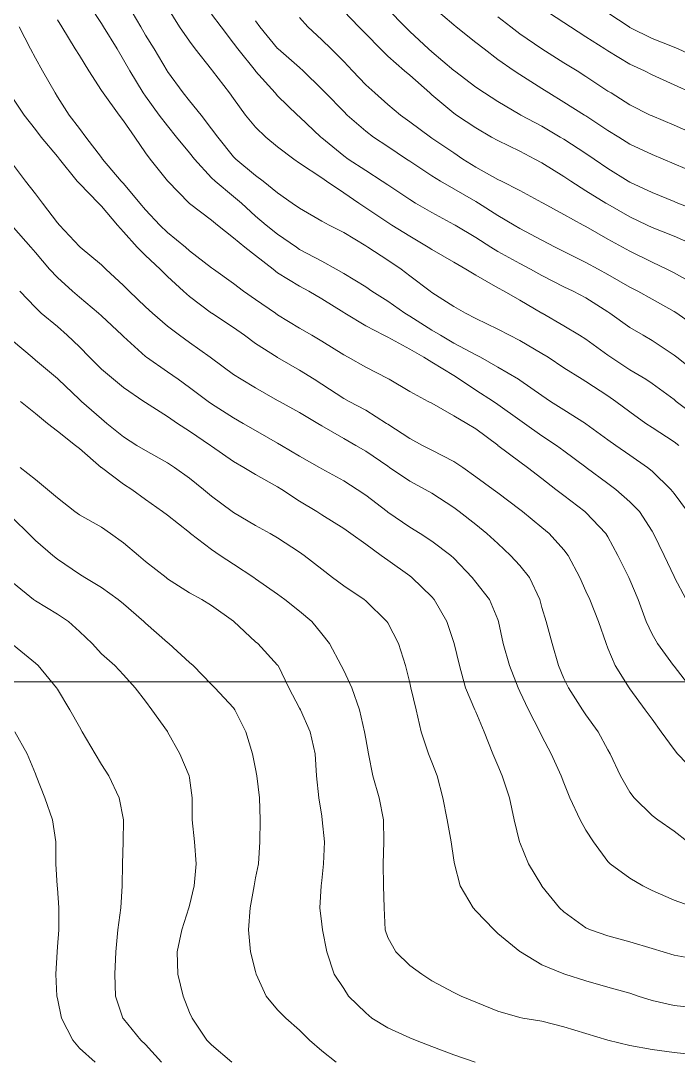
# Model space of a CAD drawing. Header units: centimetres. Extents: x 0 to 642158, y -847 to 649707.
# Drawn here: x 617111.42 to 617126.34, y 620278.77 to 620302.39 of the extents above; entities that cross this region are included whole.
import ezdxf

# ---------------------------------------------------------------- set-up
doc = ezdxf.new("R2010")
doc.units = ezdxf.units.CM
doc.header["$MEASUREMENT"] = 0
doc.layers.add('MEV_grille', color=254, linetype='Continuous', lineweight=9)
doc.layers.add('WAL_topographie 0.5', color=253, linetype='Continuous', lineweight=20)

# ---------------------------------------------------------------- blocks, each defined once
blk = doc.blocks.new('*U114')
at = {"layer": 'MEV_grille', "transparency": 33554687}
blk.add_lwpolyline([(-1338.461, 0), (1338.461, 0)], dxfattribs=at)
blk = doc.blocks.new('*U115')
at = {"layer": 'MEV_grille', "color": 0, "linetype": 'ByBlock', "lineweight": -2, "transparency": 16777216}
blk.add_blockref('*U114', (0, -2100), dxfattribs=at)

msp = doc.modelspace()

# ---------------------------------------------------------------- linework, layer by layer
at = {"layer": 'WAL_topographie 0.5'}
for points in [[(617126.553, 620291.25), (617126.25, 620291.659), (617126.177, 620291.75), (617125.75, 620292.167), (617125.648, 620292.25), (617125.25, 620292.529), (617124.93, 620292.75), (617124.75, 620292.877), (617124.25, 620293.242), (617124.237, 620293.25), (617123.75, 620293.554), (617123.443, 620293.75), (617123.25, 620293.879), (617122.75, 620294.23), (617122.718, 620294.25), (617122.25, 620294.529), (617121.853, 620294.75), (617121.75, 620294.803), (617121.25, 620295.072), (617120.945, 620295.25), (617120.75, 620295.369), (617120.25, 620295.685), (617120.141, 620295.75), (617119.75, 620296.024), (617119.391, 620296.25), (617119.25, 620296.347), (617118.75, 620296.652), (617118.576, 620296.75), (617118.25, 620296.929), (617117.75, 620297.2), (617117.676, 620297.25), (617117.25, 620297.545), (617116.99, 620297.75), (617116.75, 620297.95), (617116.43, 620298.25), (617116.25, 620298.403), (617115.831, 620298.75), (617115.75, 620298.827), (617115.361, 620299.25), (617115.25, 620299.39), (617114.953, 620299.75), (617114.75, 620300.004), (617114.564, 620300.25), (617114.25, 620300.681), (617114.2, 620300.75), (617113.892, 620301.25), (617113.75, 620301.506), (617113.605, 620301.75), (617113.3, 620302.25), (617113.25, 620302.33), (617112.974, 620302.75)], [(617126.355, 620292.75), (617126.25, 620292.83), (617125.75, 620293.155), (617125.608, 620293.25), (617125.25, 620293.509), (617124.928, 620293.75), (617124.75, 620293.874), (617124.25, 620294.197), (617124.162, 620294.25), (617123.75, 620294.512), (617123.392, 620294.75), (617123.25, 620294.837), (617122.75, 620295.129), (617122.513, 620295.25), (617122.25, 620295.389), (617121.75, 620295.634), (617121.519, 620295.75), (617121.25, 620295.906), (617120.75, 620296.222), (617120.712, 620296.25), (617120.25, 620296.601), (617120.052, 620296.75), (617119.75, 620296.954), (617119.3, 620297.25), (617119.25, 620297.282), (617118.75, 620297.583), (617118.418, 620297.75), (617118.25, 620297.842), (617117.75, 620298.133), (617117.582, 620298.25), (617117.25, 620298.484), (617116.918, 620298.75), (617116.75, 620298.88), (617116.301, 620299.25), (617116.25, 620299.302), (617115.889, 620299.75), (617115.75, 620299.939), (617115.512, 620300.25), (617115.25, 620300.572), (617115.109, 620300.75), (617114.75, 620301.24), (617114.744, 620301.25), (617114.446, 620301.75), (617114.25, 620302.064), (617114.141, 620302.25), (617113.852, 620302.75)], [(617126.75, 620293.407), (617126.3, 620293.75), (617126.25, 620293.79), (617125.75, 620294.154), (617125.608, 620294.25), (617125.25, 620294.468), (617124.818, 620294.75), (617124.75, 620294.797), (617124.25, 620295.158), (617124.105, 620295.25), (617123.75, 620295.464), (617123.258, 620295.75), (617123.25, 620295.754), (617122.75, 620296.05), (617122.392, 620296.25), (617122.25, 620296.325), (617121.75, 620296.613), (617121.522, 620296.75), (617121.25, 620296.906), (617120.75, 620297.199), (617120.671, 620297.25), (617120.25, 620297.499), (617119.845, 620297.75), (617119.75, 620297.809), (617119.25, 620298.141), (617119.09, 620298.25), (617118.75, 620298.484), (617118.357, 620298.75), (617118.25, 620298.825), (617117.75, 620299.16), (617117.621, 620299.25), (617117.25, 620299.528), (617116.983, 620299.75), (617116.75, 620299.971), (617116.518, 620300.25), (617116.25, 620300.622), (617116.156, 620300.75), (617115.774, 620301.25), (617115.75, 620301.28), (617115.381, 620301.75), (617115.25, 620301.924), (617115.024, 620302.25), (617114.75, 620302.687)], [(617126.75, 620294.404), (617126.314, 620294.75), (617126.25, 620294.8), (617125.75, 620295.129), (617125.546, 620295.25), (617125.25, 620295.426), (617124.795, 620295.75), (617124.75, 620295.779), (617124.25, 620296.098), (617123.959, 620296.25), (617123.75, 620296.349), (617123.25, 620296.609), (617122.994, 620296.75), (617122.75, 620296.879), (617122.25, 620297.154), (617122.093, 620297.25), (617121.75, 620297.469), (617121.28, 620297.75), (617121.25, 620297.767), (617120.75, 620298.034), (617120.379, 620298.25), (617120.25, 620298.33), (617119.75, 620298.664), (617119.62, 620298.75), (617119.25, 620298.987), (617118.851, 620299.25), (617118.75, 620299.322), (617118.25, 620299.732), (617118.228, 620299.75), (617117.75, 620300.207), (617117.7, 620300.25), (617117.25, 620300.685), (617117.191, 620300.75), (617116.75, 620301.242), (617116.744, 620301.25), (617116.344, 620301.75), (617116.25, 620301.883), (617115.971, 620302.25), (617115.75, 620302.541)], [(617126.75, 620297.277), (617126.25, 620297.497), (617125.75, 620297.695), (617125.636, 620297.75), (617125.25, 620297.938), (617124.75, 620298.224), (617124.705, 620298.25), (617124.25, 620298.528), (617123.903, 620298.75), (617123.75, 620298.852), (617123.25, 620299.164), (617123.09, 620299.25), (617122.75, 620299.426), (617122.25, 620299.67), (617122.108, 620299.75), (617121.75, 620299.959), (617121.312, 620300.25), (617121.25, 620300.293), (617120.75, 620300.71), (617120.705, 620300.75), (617120.25, 620301.153), (617120.134, 620301.25), (617119.75, 620301.588), (617119.584, 620301.75), (617119.25, 620302.094), (617119.097, 620302.25), (617118.75, 620302.607)], [(617126.75, 620298.093), (617126.334, 620298.25), (617126.25, 620298.284), (617125.75, 620298.49), (617125.25, 620298.725), (617125.207, 620298.75), (617124.75, 620299.035), (617124.435, 620299.25), (617124.25, 620299.377), (617123.75, 620299.698), (617123.663, 620299.75), (617123.25, 620299.993), (617122.775, 620300.25), (617122.75, 620300.265), (617122.25, 620300.56), (617121.943, 620300.75), (617121.75, 620300.88), (617121.266, 620301.25), (617121.25, 620301.263), (617120.75, 620301.684), (617120.675, 620301.75), (617120.25, 620302.145), (617120.145, 620302.25), (617119.75, 620302.652)], [(617126.75, 620298.932), (617126.25, 620299.145), (617126.005, 620299.25), (617125.75, 620299.356), (617125.25, 620299.589), (617124.996, 620299.75), (617124.75, 620299.901), (617124.25, 620300.231), (617124.219, 620300.25), (617123.75, 620300.543), (617123.407, 620300.75), (617123.25, 620300.848), (617122.75, 620301.168), (617122.623, 620301.25), (617122.25, 620301.511), (617121.937, 620301.75), (617121.75, 620301.898), (617121.304, 620302.25), (617121.25, 620302.295), (617120.75, 620302.723)], [(617126.652, 620300.75), (617126.25, 620300.937), (617125.75, 620301.16), (617125.578, 620301.25), (617125.25, 620301.407), (617124.75, 620301.705), (617124.679, 620301.75), (617124.25, 620302.027), (617123.899, 620302.25), (617123.75, 620302.348), (617123.25, 620302.673)], [(617126.75, 620301.566), (617126.34, 620301.75), (617126.25, 620301.789), (617125.75, 620301.988), (617125.25, 620302.237), (617125.23, 620302.25), (617124.75, 620302.566)], [(617126.523, 620289.25), (617126.262, 620289.75), (617126.25, 620289.773), (617126.028, 620290.25), (617125.783, 620290.75), (617125.75, 620290.806), (617125.464, 620291.25), (617125.25, 620291.468), (617124.926, 620291.75), (617124.75, 620291.882), (617124.253, 620292.25), (617124.25, 620292.253), (617123.75, 620292.627), (617123.582, 620292.75), (617123.25, 620292.969), (617122.852, 620293.25), (617122.75, 620293.322), (617122.25, 620293.681), (617122.149, 620293.75), (617121.75, 620294.003), (617121.382, 620294.25), (617121.25, 620294.333), (617120.75, 620294.64), (617120.57, 620294.75), (617120.25, 620294.932), (617119.75, 620295.204), (617119.66, 620295.25), (617119.25, 620295.462), (617118.775, 620295.75), (617118.75, 620295.765), (617118.25, 620296.08), (617117.957, 620296.25), (617117.75, 620296.363), (617117.25, 620296.669), (617117.147, 620296.75), (617116.75, 620297.062), (617116.508, 620297.25), (617116.25, 620297.464), (617115.886, 620297.75), (617115.75, 620297.863), (617115.25, 620298.242), (617115.24, 620298.25), (617114.757, 620298.75), (617114.75, 620298.758), (617114.355, 620299.25), (617114.25, 620299.395), (617114.005, 620299.75), (617113.75, 620300.116), (617113.649, 620300.25), (617113.286, 620300.75), (617113.25, 620300.807), (617112.966, 620301.25), (617112.75, 620301.6), (617112.656, 620301.75), (617112.353, 620302.25), (617112.25, 620302.413)], [(617126.75, 620295.444), (617126.313, 620295.75), (617126.25, 620295.788), (617125.75, 620296.068), (617125.426, 620296.25), (617125.25, 620296.344), (617124.75, 620296.631), (617124.531, 620296.75), (617124.25, 620296.9), (617123.75, 620297.149), (617123.554, 620297.25), (617123.25, 620297.41), (617122.75, 620297.673), (617122.619, 620297.75), (617122.25, 620297.972), (617121.81, 620298.25), (617121.75, 620298.285), (617121.25, 620298.572), (617120.944, 620298.75), (617120.75, 620298.871), (617120.25, 620299.202), (617120.179, 620299.25), (617119.75, 620299.532), (617119.425, 620299.75), (617119.25, 620299.886), (617118.829, 620300.25), (617118.75, 620300.326), (617118.335, 620300.75), (617118.25, 620300.84), (617117.833, 620301.25), (617117.75, 620301.325), (617117.263, 620301.75), (617117.25, 620301.763), (617116.846, 620302.25), (617116.75, 620302.391)], [(617126.75, 620296.389), (617126.25, 620296.666), (617126.087, 620296.75), (617125.75, 620296.912), (617125.25, 620297.157), (617125.08, 620297.25), (617124.75, 620297.432), (617124.25, 620297.717), (617124.188, 620297.75), (617123.75, 620297.991), (617123.276, 620298.25), (617123.25, 620298.265), (617122.75, 620298.538), (617122.331, 620298.75), (617122.25, 620298.789), (617121.75, 620299.068), (617121.458, 620299.25), (617121.25, 620299.389), (617120.75, 620299.728), (617120.717, 620299.75), (617120.25, 620300.096), (617120.039, 620300.25), (617119.75, 620300.491), (617119.456, 620300.75), (617119.25, 620300.935), (617118.949, 620301.25), (617118.75, 620301.463), (617118.466, 620301.75), (617118.25, 620301.959), (617117.939, 620302.25), (617117.75, 620302.461)], [(617126.75, 620299.798), (617126.25, 620300.018), (617125.75, 620300.231), (617125.709, 620300.25), (617125.25, 620300.483), (617124.822, 620300.75), (617124.75, 620300.794), (617124.25, 620301.125), (617124.05, 620301.25), (617123.75, 620301.435), (617123.25, 620301.75), (617123.25, 620301.75), (617122.75, 620302.091), (617122.541, 620302.25), (617122.25, 620302.478)], [(617126.632, 620287.25), (617126.25, 620287.738), (617126.241, 620287.75), (617125.873, 620288.25), (617125.75, 620288.467), (617125.618, 620288.75), (617125.432, 620289.25), (617125.25, 620289.695), (617125.226, 620289.75), (617124.977, 620290.25), (617124.75, 620290.675), (617124.705, 620290.75), (617124.25, 620291.229), (617124.227, 620291.25), (617123.75, 620291.609), (617123.568, 620291.75), (617123.25, 620291.999), (617122.924, 620292.25), (617122.75, 620292.378), (617122.253, 620292.75), (617122.25, 620292.752), (617121.75, 620293.126), (617121.547, 620293.25), (617121.25, 620293.423), (617120.75, 620293.706), (617120.668, 620293.75), (617120.25, 620293.971), (617119.785, 620294.25), (617119.75, 620294.269), (617119.25, 620294.528), (617118.849, 620294.75), (617118.75, 620294.805), (617118.25, 620295.118), (617118.024, 620295.25), (617117.75, 620295.414), (617117.25, 620295.716), (617117.2, 620295.75), (617116.75, 620296.06), (617116.478, 620296.25), (617116.25, 620296.425), (617115.793, 620296.75), (617115.75, 620296.78), (617115.25, 620297.169), (617115.157, 620297.25), (617114.75, 620297.585), (617114.576, 620297.75), (617114.25, 620298.096), (617114.124, 620298.25), (617113.75, 620298.697), (617113.701, 620298.75), (617113.277, 620299.25), (617113.25, 620299.287), (617112.895, 620299.75), (617112.75, 620299.942), (617112.518, 620300.25), (617112.25, 620300.665), (617112.198, 620300.75), (617111.913, 620301.25), (617111.75, 620301.544), (617111.641, 620301.75), (617111.38, 620302.25)], [(617126.75, 620285.311), (617126.329, 620285.75), (617126.25, 620285.844), (617125.959, 620286.25), (617125.75, 620286.535), (617125.594, 620286.75), (617125.25, 620287.226), (617125.232, 620287.25), (617124.912, 620287.75), (617124.75, 620288.15), (617124.711, 620288.25), (617124.537, 620288.75), (617124.336, 620289.25), (617124.25, 620289.444), (617124.112, 620289.75), (617123.844, 620290.25), (617123.75, 620290.376), (617123.412, 620290.75), (617123.25, 620290.885), (617122.807, 620291.25), (617122.75, 620291.293), (617122.25, 620291.67), (617122.145, 620291.75), (617121.75, 620292.04), (617121.451, 620292.25), (617121.25, 620292.388), (617120.75, 620292.641), (617120.538, 620292.75), (617120.25, 620292.908), (617119.75, 620293.231), (617119.72, 620293.25), (617119.25, 620293.547), (617118.875, 620293.75), (617118.75, 620293.818), (617118.25, 620294.139), (617118.079, 620294.25), (617117.75, 620294.46), (617117.25, 620294.743), (617117.238, 620294.75), (617116.75, 620295.064), (617116.501, 620295.25), (617116.25, 620295.424), (617115.754, 620295.75), (617115.75, 620295.752), (617115.25, 620296.131), (617115.114, 620296.25), (617114.75, 620296.585), (617114.581, 620296.75), (617114.25, 620297.059), (617114.059, 620297.25), (617113.75, 620297.598), (617113.616, 620297.75), (617113.25, 620298.178), (617113.18, 620298.25), (617112.75, 620298.692), (617112.7, 620298.75), (617112.297, 620299.25), (617112.25, 620299.309), (617111.885, 620299.75), (617111.75, 620299.923), (617111.492, 620300.25), (617111.25, 620300.608)], [(617126.562, 620283.75), (617126.25, 620283.991), (617125.885, 620284.25), (617125.75, 620284.35), (617125.344, 620284.75), (617125.25, 620284.88), (617125.035, 620285.25), (617124.803, 620285.75), (617124.75, 620285.842), (617124.525, 620286.25), (617124.25, 620286.63), (617124.17, 620286.75), (617123.854, 620287.25), (617123.75, 620287.462), (617123.629, 620287.75), (617123.485, 620288.25), (617123.347, 620288.75), (617123.25, 620289.072), (617123.201, 620289.25), (617122.969, 620289.75), (617122.75, 620290.024), (617122.536, 620290.25), (617122.25, 620290.522), (617121.997, 620290.75), (617121.75, 620290.954), (617121.373, 620291.25), (617121.25, 620291.34), (617120.75, 620291.662), (617120.599, 620291.75), (617120.25, 620291.938), (617119.79, 620292.25), (617119.75, 620292.276), (617119.25, 620292.618), (617119.025, 620292.75), (617118.75, 620292.907), (617118.25, 620293.197), (617118.16, 620293.25), (617117.75, 620293.496), (617117.29, 620293.75), (617117.25, 620293.772), (617116.75, 620294.054), (617116.421, 620294.25), (617116.25, 620294.363), (617115.75, 620294.728), (617115.72, 620294.75), (617115.25, 620295.086), (617115.021, 620295.25), (617114.75, 620295.46), (617114.409, 620295.75), (617114.25, 620295.896), (617113.88, 620296.25), (617113.75, 620296.382), (617113.35, 620296.75), (617113.25, 620296.847), (617112.766, 620297.25), (617112.75, 620297.266), (617112.296, 620297.75), (617112.25, 620297.803), (617111.909, 620298.25), (617111.75, 620298.463), (617111.528, 620298.75), (617111.25, 620299.109)], [(617126.741, 620282.25), (617126.25, 620282.423), (617125.75, 620282.648), (617125.543, 620282.75), (617125.25, 620282.926), (617124.803, 620283.25), (617124.75, 620283.304), (617124.424, 620283.75), (617124.25, 620284.015), (617124.117, 620284.25), (617123.882, 620284.75), (617123.75, 620285.089), (617123.69, 620285.25), (617123.462, 620285.75), (617123.25, 620286.153), (617123.202, 620286.25), (617122.946, 620286.75), (617122.75, 620287.162), (617122.708, 620287.25), (617122.513, 620287.75), (617122.373, 620288.25), (617122.268, 620288.75), (617122.25, 620288.8), (617122.062, 620289.25), (617121.75, 620289.645), (617121.67, 620289.75), (617121.25, 620290.188), (617121.181, 620290.25), (617120.75, 620290.577), (617120.484, 620290.75), (617120.25, 620290.897), (617119.75, 620291.238), (617119.734, 620291.25), (617119.25, 620291.619), (617119.057, 620291.75), (617118.75, 620291.945), (617118.25, 620292.22), (617118.197, 620292.25), (617117.75, 620292.503), (617117.337, 620292.75), (617117.25, 620292.801), (617116.75, 620293.091), (617116.471, 620293.25), (617116.25, 620293.376), (617115.75, 620293.695), (617115.674, 620293.75), (617115.25, 620294.068), (617114.991, 620294.25), (617114.75, 620294.418), (617114.273, 620294.75), (617114.25, 620294.768), (617113.75, 620295.219), (617113.717, 620295.25), (617113.25, 620295.688), (617113.183, 620295.75), (617112.75, 620296.114), (617112.594, 620296.25), (617112.25, 620296.558), (617112.074, 620296.75), (617111.75, 620297.129), (617111.646, 620297.25), (617111.25, 620297.695)], [(617126.75, 620281.087), (617126.25, 620281.175), (617126.003, 620281.25), (617125.75, 620281.326), (617125.25, 620281.482), (617124.75, 620281.617), (617124.354, 620281.75), (617124.25, 620281.799), (617123.75, 620282.16), (617123.652, 620282.25), (617123.25, 620282.744), (617123.245, 620282.75), (617122.942, 620283.25), (617122.75, 620283.732), (617122.744, 620283.75), (617122.621, 620284.25), (617122.515, 620284.75), (617122.347, 620285.25), (617122.25, 620285.481), (617122.137, 620285.75), (617121.942, 620286.25), (617121.75, 620286.698), (617121.727, 620286.75), (617121.519, 620287.25), (617121.376, 620287.75), (617121.258, 620288.25), (617121.25, 620288.277), (617121.091, 620288.75), (617120.802, 620289.25), (617120.75, 620289.311), (617120.298, 620289.75), (617120.25, 620289.786), (617119.75, 620290.147), (617119.603, 620290.25), (617119.25, 620290.505), (617118.911, 620290.75), (617118.75, 620290.862), (617118.25, 620291.177), (617118.137, 620291.25), (617117.75, 620291.482), (617117.343, 620291.75), (617117.25, 620291.809), (617116.75, 620292.09), (617116.482, 620292.25), (617116.25, 620292.385), (617115.75, 620292.733), (617115.726, 620292.75), (617115.25, 620293.072), (617114.978, 620293.25), (617114.75, 620293.405), (617114.25, 620293.725), (617114.213, 620293.75), (617113.75, 620294.066), (617113.523, 620294.25), (617113.25, 620294.483), (617112.982, 620294.75), (617112.75, 620294.984), (617112.472, 620295.25), (617112.25, 620295.447), (617111.884, 620295.75), (617111.75, 620295.877), (617111.396, 620296.25)], [(617126.75, 620279.984), (617126.25, 620280.034), (617125.75, 620280.151), (617125.439, 620280.25), (617125.25, 620280.312), (617124.75, 620280.45), (617124.25, 620280.592), (617123.771, 620280.75), (617123.75, 620280.757), (617123.25, 620280.957), (617122.762, 620281.25), (617122.75, 620281.259), (617122.25, 620281.673), (617122.164, 620281.75), (617121.75, 620282.182), (617121.692, 620282.25), (617121.391, 620282.75), (617121.263, 620283.25), (617121.25, 620283.333), (617121.189, 620283.75), (617121.101, 620284.25), (617121, 620284.75), (617120.869, 620285.25), (617120.75, 620285.556), (617120.675, 620285.75), (617120.505, 620286.25), (617120.394, 620286.75), (617120.277, 620287.25), (617120.25, 620287.362), (617120.151, 620287.75), (617119.997, 620288.25), (617119.75, 620288.72), (617119.732, 620288.75), (617119.25, 620289.22), (617119.215, 620289.25), (617118.75, 620289.564), (617118.495, 620289.75), (617118.25, 620289.937), (617117.854, 620290.25), (617117.75, 620290.326), (617117.25, 620290.652), (617117.08, 620290.75), (617116.75, 620290.932), (617116.25, 620291.223), (617116.215, 620291.25), (617115.75, 620291.601), (617115.57, 620291.75), (617115.25, 620292.006), (617114.907, 620292.25), (617114.75, 620292.353), (617114.25, 620292.632), (617114.055, 620292.75), (617113.75, 620292.943), (617113.374, 620293.25), (617113.25, 620293.352), (617112.795, 620293.75), (617112.75, 620293.792), (617112.27, 620294.25), (617112.25, 620294.27), (617111.75, 620294.686), (617111.674, 620294.75), (617111.25, 620295.112)], [(617126.75, 620278.916), (617126.25, 620278.968), (617125.75, 620279.039), (617125.25, 620279.127), (617124.75, 620279.25), (617124.75, 620279.25), (617124.25, 620279.4), (617123.75, 620279.553), (617123.25, 620279.677), (617122.815, 620279.75), (617122.75, 620279.762), (617122.25, 620279.906), (617121.75, 620280.11), (617121.414, 620280.25), (617121.25, 620280.329), (617120.75, 620280.599), (617120.524, 620280.75), (617120.25, 620280.942), (617119.931, 620281.25), (617119.75, 620281.577), (617119.689, 620281.75), (617119.666, 620282.25), (617119.656, 620282.75), (617119.644, 620283.25), (617119.661, 620283.75), (617119.65, 620284.25), (617119.555, 620284.75), (617119.413, 620285.25), (617119.314, 620285.75), (617119.25, 620286.092), (617119.222, 620286.25), (617119.105, 620286.75), (617118.938, 620287.25), (617118.75, 620287.641), (617118.693, 620287.75), (617118.426, 620288.25), (617118.25, 620288.476), (617118.028, 620288.75), (617117.75, 620288.988), (617117.415, 620289.25), (617117.25, 620289.372), (617116.75, 620289.721), (617116.71, 620289.75), (617116.25, 620290.054), (617115.948, 620290.25), (617115.75, 620290.385), (617115.272, 620290.75), (617115.25, 620290.769), (617114.75, 620291.166), (617114.639, 620291.25), (617114.25, 620291.519), (617113.938, 620291.75), (617113.75, 620291.871), (617113.25, 620292.247), (617113.246, 620292.25), (617112.75, 620292.677), (617112.662, 620292.75), (617112.25, 620293.073), (617112.024, 620293.25), (617111.75, 620293.471), (617111.415, 620293.75)], [(617121.732, 620278.75), (617121.25, 620278.913), (617120.75, 620279.105), (617120.377, 620279.25), (617120.25, 620279.305), (617119.75, 620279.531), (617119.391, 620279.75), (617119.25, 620279.866), (617118.862, 620280.25), (617118.75, 620280.419), (617118.534, 620280.75), (617118.368, 620281.25), (617118.265, 620281.75), (617118.25, 620281.88), (617118.211, 620282.25), (617118.236, 620282.75), (617118.25, 620282.871), (617118.292, 620283.25), (617118.314, 620283.75), (617118.262, 620284.25), (617118.25, 620284.335), (617118.184, 620284.75), (617118.136, 620285.25), (617118.099, 620285.75), (617117.992, 620286.25), (617117.768, 620286.75), (617117.75, 620286.784), (617117.506, 620287.25), (617117.259, 620287.75), (617117.25, 620287.762), (617116.802, 620288.25), (617116.75, 620288.294), (617116.258, 620288.75), (617116.25, 620288.757), (617115.75, 620289.118), (617115.531, 620289.25), (617115.25, 620289.404), (617114.75, 620289.722), (617114.716, 620289.75), (617114.25, 620290.118), (617114.089, 620290.25), (617113.75, 620290.537), (617113.452, 620290.75), (617113.25, 620290.893), (617112.75, 620291.175), (617112.643, 620291.25), (617112.25, 620291.56), (617112.029, 620291.75), (617111.75, 620291.973), (617111.407, 620292.25)], [(617118.582, 620278.75), (617118.25, 620279.006), (617117.972, 620279.25), (617117.75, 620279.473), (617117.434, 620279.75), (617117.25, 620279.937), (617116.991, 620280.25), (617116.765, 620280.75), (617116.75, 620280.804), (617116.635, 620281.25), (617116.59, 620281.75), (617116.624, 620282.25), (617116.718, 620282.75), (617116.75, 620282.935), (617116.812, 620283.25), (617116.847, 620283.75), (617116.85, 620284.25), (617116.837, 620284.75), (617116.781, 620285.25), (617116.75, 620285.411), (617116.678, 620285.75), (617116.527, 620286.25), (617116.28, 620286.75), (617116.25, 620286.793), (617115.827, 620287.25), (617115.75, 620287.32), (617115.333, 620287.75), (617115.25, 620287.822), (617114.779, 620288.25), (617114.75, 620288.272), (617114.25, 620288.713), (617114.209, 620288.75), (617113.75, 620289.156), (617113.631, 620289.25), (617113.25, 620289.521), (617112.874, 620289.75), (617112.75, 620289.828), (617112.25, 620290.169), (617112.148, 620290.25), (617111.75, 620290.594), (617111.592, 620290.75), (617111.25, 620291.085)], [(617116.214, 620278.75), (617115.75, 620279.141), (617115.641, 620279.25), (617115.307, 620279.75), (617115.25, 620279.878), (617115.109, 620280.25), (617114.986, 620280.75), (617114.972, 620281.25), (617115.074, 620281.75), (617115.236, 620282.25), (617115.25, 620282.303), (617115.354, 620282.75), (617115.402, 620283.25), (617115.36, 620283.75), (617115.309, 620284.25), (617115.307, 620284.75), (617115.25, 620285.203), (617115.243, 620285.25), (617115.033, 620285.75), (617114.752, 620286.25), (617114.75, 620286.253), (617114.395, 620286.75), (617114.25, 620286.947), (617114.012, 620287.25), (617113.75, 620287.543), (617113.556, 620287.75), (617113.25, 620288.022), (617113.04, 620288.25), (617112.75, 620288.529), (617112.502, 620288.75), (617112.25, 620288.919), (617111.75, 620289.222), (617111.709, 620289.25), (617111.25, 620289.625)], [(617114.611, 620278.75), (617114.25, 620279.15), (617114.142, 620279.25), (617113.75, 620279.732), (617113.735, 620279.75), (617113.57, 620280.25), (617113.552, 620280.75), (617113.574, 620281.25), (617113.623, 620281.75), (617113.688, 620282.25), (617113.722, 620282.75), (617113.726, 620283.25), (617113.74, 620283.75), (617113.75, 620284.25), (617113.653, 620284.75), (617113.417, 620285.25), (617113.25, 620285.508), (617113.108, 620285.75), (617112.81, 620286.25), (617112.75, 620286.359), (617112.532, 620286.75), (617112.25, 620287.217), (617112.228, 620287.25), (617111.815, 620287.75), (617111.75, 620287.81), (617111.25, 620288.218)], [(617113.104, 620278.75), (617112.75, 620279.068), (617112.598, 620279.25), (617112.343, 620279.75), (617112.25, 620280.196), (617112.24, 620280.25), (617112.212, 620280.75), (617112.242, 620281.25), (617112.25, 620281.369), (617112.279, 620281.75), (617112.284, 620282.25), (617112.25, 620282.7), (617112.246, 620282.75), (617112.218, 620283.25), (617112.212, 620283.75), (617112.141, 620284.25), (617111.966, 620284.75), (617111.77, 620285.25), (617111.75, 620285.295), (617111.565, 620285.75), (617111.28, 620286.25)]]:
    msp.add_lwpolyline(points, dxfattribs=at)

# ---------------------------------------------------------------- block references
at = {"layer": 'MEV_grille', "transparency": 33554687}
msp.add_blockref('*U115', (616669.481, 622387.381), dxfattribs=at)

doc.saveas('drawing.dxf')
